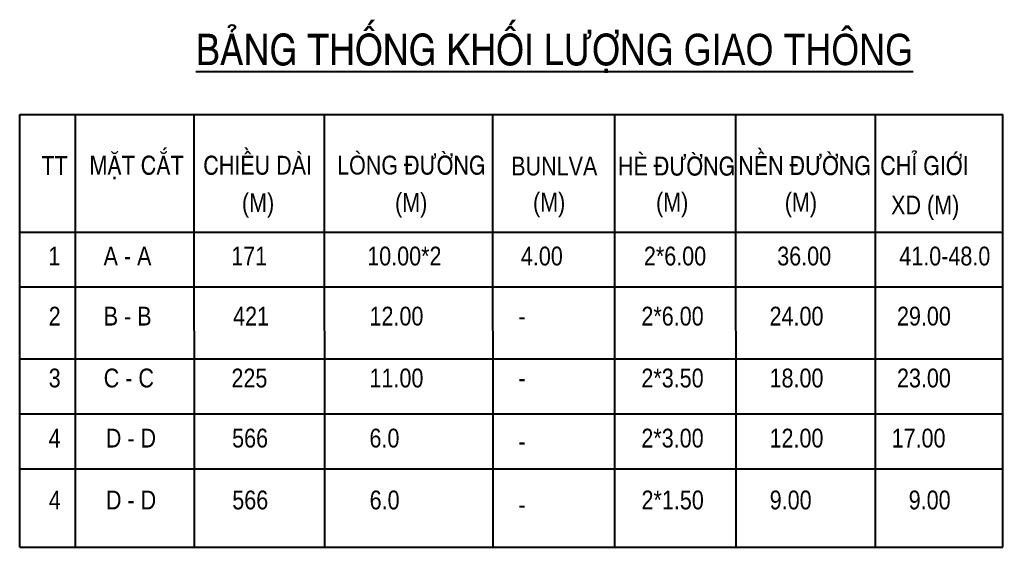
# Model space of a CAD drawing. Header units: metres. Extents: x 563124 to 573994, y 2062953 to 2068466.
# Drawn here: x 572520.1 to 572598.6, y 2065020.2 to 2065062.3 of the extents above; entities that cross this region are included whole.
import ezdxf
from ezdxf.enums import TextEntityAlignment as Align

# ---------------------------------------------------------------- set-up
doc = ezdxf.new("R2010")
doc.units = ezdxf.units.M
doc.layers.add('DienHT', color=1, linetype='CONTINUOUS')
doc.styles.add('1', font='VHARIALN.ttf', dxfattribs={"height": 50})
doc.styles.add('IN', font='VHARIALN.ttf')

msp = doc.modelspace()

# ---------------------------------------------------------------- linework, layer by layer
at = {"layer": 'DienHT', "color": 7, "linetype": 'Continuous', "ltscale": 15}
for p, q in [((572520.167, 2065020.25), (572520.164, 2065054.771)), ((572520.164, 2065054.771), (572598.58, 2065054.769)), ((572524.594, 2065020.25), (572524.591, 2065054.771)), ((572534.08, 2065020.25), (572534.065, 2065054.771)), ((572544.478, 2065020.249), (572544.462, 2065054.771)), ((572557.909, 2065020.248), (572557.893, 2065054.771)), ((572567.635, 2065020.248), (572567.619, 2065054.771)), ((572577.301, 2065020.247), (572577.286, 2065054.77)), ((572577.301, 2065020.247), (572577.286, 2065054.77)), ((572588.421, 2065020.246), (572588.421, 2065054.77)), ((572598.58, 2065020.246), (572598.58, 2065054.769)), ((572520.142, 2065045.396), (572598.602, 2065045.392)), ((572520.154, 2065041.038), (572598.614, 2065041.033)), ((572520.154, 2065035.295), (572598.614, 2065035.291)), ((572520.154, 2065030.908), (572598.614, 2065030.904)), ((572520.155, 2065026.522), (572598.614, 2065026.517)), ((572520.159, 2065020.25), (572598.58, 2065020.246))]:
    msp.add_line(p, q, dxfattribs=at)

# ---------------------------------------------------------------- texts
at = {"layer": 'DienHT', "color": 7, "linetype": 'Continuous', "style": 'IN'}
msp.add_text('%%UB¶ng thèng khèi l\xadîng giao th«ng', height=2.5, dxfattribs=at).set_placement((572534.202, 2065058.719))
at = {"layer": 'DienHT', "color": 7, "linetype": 'Continuous', "ltscale": 15, "style": '1'}
for s, p in [('MÆt c¾t', (572525.712, 2065049.985)), ('chiÒu dµi ', (572534.795, 2065049.985)), ('lßng ®\xadêng', (572545.463, 2065049.992)), ('HÌ ®\xadêng', (572567.868, 2065049.918)), ('NÒn ®\xadêng ', (572577.469, 2065049.96)), ('cHØ GIíI', (572588.797, 2065049.959)), ('bunlva', (572559.355, 2065049.919)), ('(M)', (572537.874, 2065047.002)), ('(M)', (572550.087, 2065047.01)), ('(M)', (572561.094, 2065047.038)), ('(M)', (572570.908, 2065047.038)), ('(M)', (572581.178, 2065047.038)), ('XD (M)', (572589.662, 2065046.805)), ('A - A', (572526.835, 2065042.737)), ('171', (572537.017, 2065042.737)), ('10.00*2', (572547.868, 2065042.737)), ('4.00', (572560.127, 2065042.737)), ('2*6.00', (572569.941, 2065042.737)), ('36.00', (572580.577, 2065042.737)), ('41.0-48.0', (572590.316, 2065042.737)), ('b - b', (572526.846, 2065037.943)), ('421', (572537.169, 2065037.943)), ('12.00', (572548.051, 2065037.943)), ('2*6.00', (572569.741, 2065037.943)), ('24.00', (572579.965, 2065037.943)), ('29.00', (572590.129, 2065037.943)), ('-', (572559.926, 2065037.943)), ('C - C', (572526.846, 2065033.006)), ('225', (572537.037, 2065033.006)), ('11.00', (572548.051, 2065033.006)), ('2*3.50', (572569.74, 2065033.006)), ('18.00', (572579.965, 2065033.006)), ('23.00', (572590.129, 2065033.006)), ('-', (572559.926, 2065033.006)), ('D - D', (572527.013, 2065028.211)), ('566', (572537.09, 2065028.211)), ('6.0', (572548.048, 2065028.211)), ('2*3.00', (572569.738, 2065028.211)), ('12.00', (572579.963, 2065028.211)), ('17.00', (572589.703, 2065028.211)), ('-', (572559.924, 2065027.951)), ('D - D', (572527.026, 2065023.275)), ('566', (572537.103, 2065023.275)), ('6.0', (572548.061, 2065023.275)), ('2*1.50', (572569.751, 2065023.275)), ('9.00', (572579.976, 2065023.275)), ('9.00', (572591.065, 2065023.275)), ('-', (572559.936, 2065022.909))]:
    msp.add_text(s, height=1.5, rotation=360, dxfattribs=at).set_placement(p)
for s, p in [('TT', (572522.923, 2065050.707)), ('1', (572522.904, 2065043.487)), ('2', (572522.934, 2065038.693)), ('3', (572522.934, 2065033.756)), ('4', (572522.931, 2065028.961)), ('4', (572522.943, 2065024.025))]:
    msp.add_text(s, height=1.5, rotation=360, dxfattribs=at).set_placement(p, align=Align.MIDDLE_CENTER)

doc.saveas('drawing.dxf')
